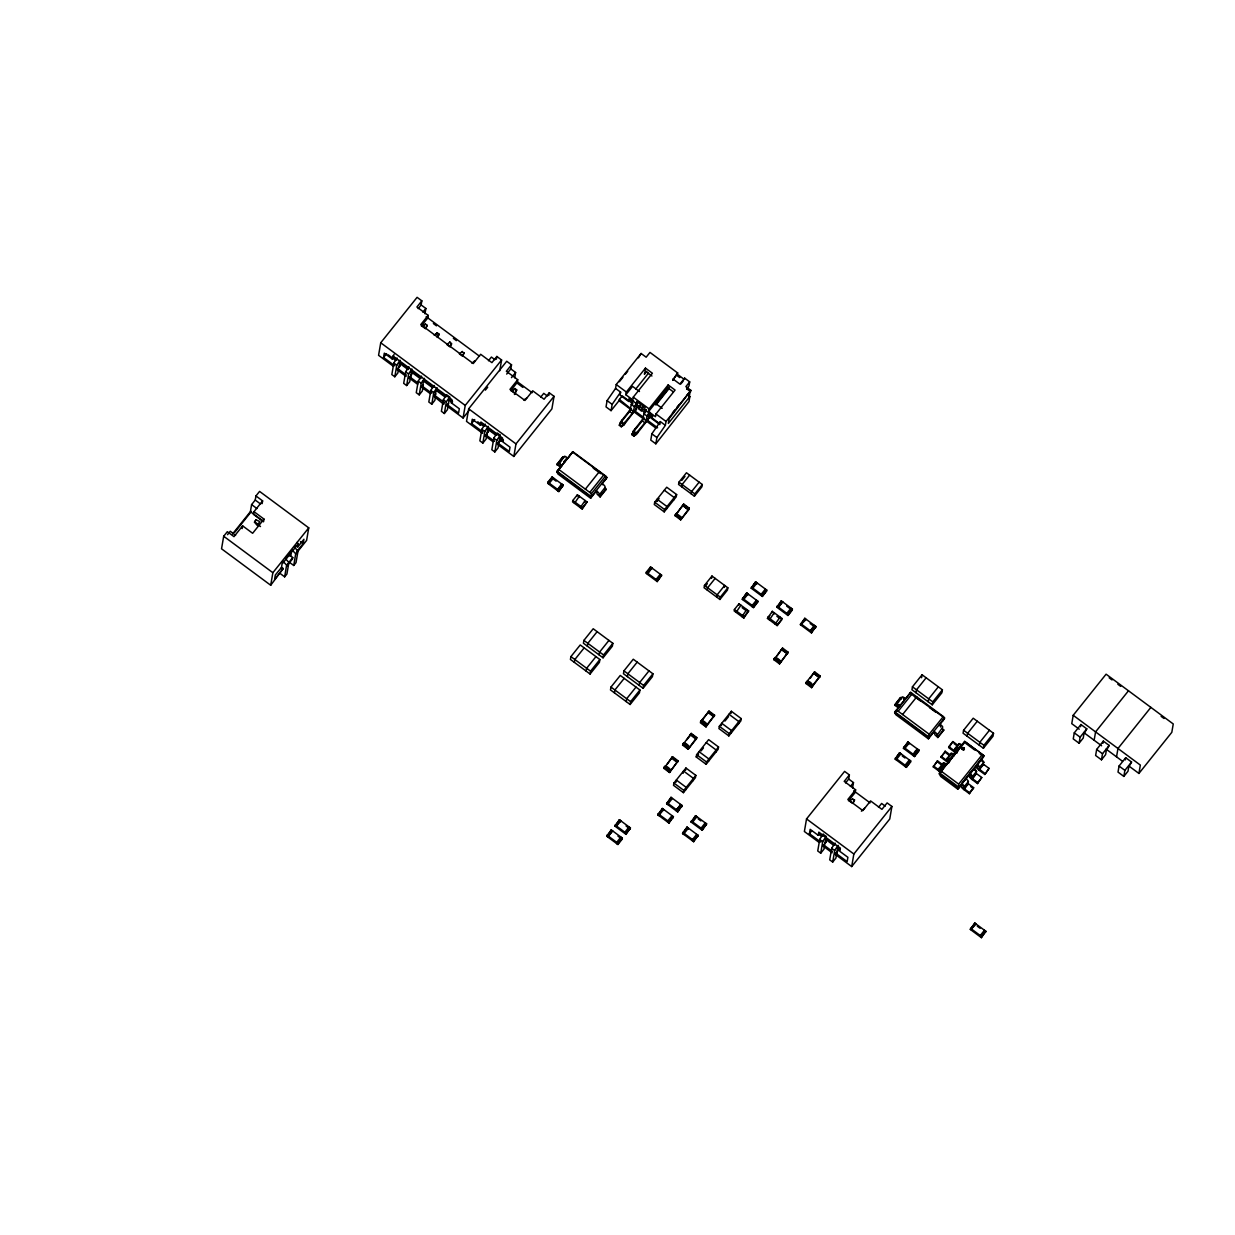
<?xml version="1.0" encoding="UTF-8"?>
<svg xmlns="http://www.w3.org/2000/svg" width="1235" height="1235" viewBox="0 0 1235 1235"><rect width="100%" height="100%" fill="white"/><g stroke="black" fill="none" stroke-linecap="round" stroke-linejoin="round"><path stroke-width="1.5" d="M605.582 475.954L591.426 493.645L590.639 498.245L557.988 474.039L556.892 471.909L572.932 451.748L605.582 475.954L606.802 477.389L604.795 480.569M943.339 716.547L929.183 734.223L928.396 738.823L895.745 714.617L894.649 712.502L910.689 692.341L943.339 716.547L944.559 717.983L942.552 721.147M621.267 426.77L633.123 412.428L634.558 406.346L637.013 402.61L635.654 409.665L623.768 425.087L621.267 426.77L619.368 425.365L620.804 421.598L630.221 409.696L631.317 404.231L633.54 400.665M633.617 411.487L630.467 409.078M677.706 372.985L672.704 380.334L677.706 372.985L649.981 352.423L646.152 357.208L641.104 353.472L616.234 384.533L615.57 388.423L620.618 392.159L620.109 395.123L628.63 401.437L629.171 398.241L636.426 403.613L637.847 401.823L640.687 403.922L638.711 408.909L641.227 410.776L643.219 405.79L642.663 408.986L646.137 411.564L646.461 409.619L644.006 413.354L642.817 419.035L633.416 430.953L631.98 434.72L633.864 436.125L636.38 434.427L647.68 420.039M648.113 419.313L649.61 411.95L647.155 415.686L645.72 421.768L633.864 436.125M961.324 786.68L961.602 784.734L964.35 786.633L964.118 788.656L969.599 792.716L969.413 793.719L963.269 789.119A3.628 0.942 38.7 0 1 961.355 786.865L964.072 788.578L968.132 783.515L968.379 781.385A3.628 0.942 38.7 0 0 966.465 779.131C965.276 776.969 965.261 781.215 966.079 778.837M969.429 776.553L969.784 773.481L973.844 768.417L974.585 769.004A3.628 0.942 38.7 0 1 976.499 771.258L976.237 773.372L972.192 778.451L977.703 782.573L977.533 783.592L971.374 778.976A3.628 0.942 38.7 0 1 969.46 776.722L972.192 778.451L972.439 776.321A3.628 0.942 38.7 0 0 970.525 774.067L969.676 773.403L957.804 789.15L940.699 776.46L939.31 773.82L964.628 741.401L983.878 755.666L981.331 759.757L983.693 756.669L979.262 753.381M979.417 770.455L978.676 769.868A3.628 0.942 38.7 0 1 976.762 767.614L976.978 765.438L979.772 767.383L979.417 770.455L984.835 774.468L989.05 768.386L983.616 764.357L983.477 765.391M296.57 552.956L306.604 540.421L308.75 527.854L259.582 491.406L255.938 495.945L262.607 500.885L253.978 511.676L263.997 519.101L252.635 533.288L242.631 525.863L233.986 536.654L227.317 531.698L223.689 536.252L221.544 548.803L270.712 585.251L283.216 568.563L281.58 567.359L275.312 575.016L274.571 579.354L283.216 568.563M242.168 528.58L242.631 525.863M232.597 533.906L250.396 511.676L251.6 504.59L255.244 500.052L255.938 495.945M253.978 511.676L253.515 514.393L263.534 521.803L263.997 519.101M254.503 522.235L255.985 519.858L259.813 521.525L257.343 525.508L254.503 522.235L255.985 519.858M262.144 503.633L262.607 500.885M270.712 585.251L272.858 572.7L308.75 527.854M281.348 568.717L281.997 564.148L298.361 543.709L296.724 542.505M282.321 563.021L282.645 561.076M280.484 573.75L284.652 576.853L286.613 565.136L283.201 561.493M290.657 555.997L291.398 551.659M291.028 553.295L288.758 556.136L288.99 554.762L292.741 557.541L292.51 558.915L286.829 566.016M289.577 562.404L293.745 565.491L295.705 553.774L292.278 550.131M296.168 545.7L297.805 546.904L298.361 543.709M294.548 547.29L297.99 551.119L296.014 562.651L293.745 565.491M296.724 551.674L303.192 543.585L303.933 539.247L297.805 546.904M418.171 308.657L421.135 304.952L421.83 300.846L417.09 297.326L380.735 342.774L378.574 355.325L393.131 366.116M394.814 365.822L383.56 357.471L384.301 353.133L392.298 359.076L394.058 354.368M392.298 359.076L392.838 355.881L451.871 399.631L451.315 402.826L459.312 408.754L458.571 413.092L447.317 404.756L448.521 403.243M393.502 357.563L396.759 359.972L397.099 358.042L393.872 362.858L391.835 374.575L394.799 376.768L397.886 372.924L398.457 369.558M394.799 376.768L396.836 365.051L400.063 360.234L398.751 367.876M399.986 366.347L400.217 364.973L397.207 369.805L406.099 376.397M399.723 362.179L408.615 368.771L408.939 366.826L405.713 371.642L403.691 383.359L406.655 385.552L409.742 381.708L411.579 370.963L421.181 378.08L421.506 376.135L418.279 380.951L416.257 392.668L419.221 394.876L422.308 391.016L422.879 387.666M406.655 385.552L408.677 373.834L411.903 369.018M417.631 384.286L409.387 378.172L412.073 373.757M424.963 313.783L425.874 308.472L421.135 304.952M425.797 328.525L427.187 325.345L425.411 324.018L423.219 326.627M421.83 300.846L416.905 307.006L428.159 315.357L427.696 318.074L421.351 325.994M419.221 394.876L421.243 383.143L424.469 378.342L421.953 387.497L430.181 393.594M421.953 387.497L423.404 384.61M435.075 335.411L437.252 332.802L439.042 334.129L437.638 337.309M424.145 380.272L433.732 387.389L434.072 385.459L430.845 390.26L428.823 401.992L431.787 404.185L434.859 400.325L435.446 396.975M431.787 404.185L433.809 392.468L437.036 387.651L434.519 396.805L443.782 404.339L444.013 402.981M434.519 396.805L435.955 393.934M451.485 344.117L449.818 342.126L451.485 344.117L450.204 346.618M448.29 404.617L449.602 396.96L446.638 394.768L443.411 399.584L441.389 411.301L444.338 413.509L447.425 409.649L447.996 406.284M444.338 413.509L446.375 401.776L449.602 396.96M447.317 404.756L447.085 406.114L463.079 417.986L468.945 410.653M462.26 352.114L464.159 352.747L462.77 355.942M463.079 417.986L465.225 405.42L501.595 359.987L496.856 356.467L491.916 362.642L480.662 354.291L473.267 363.538L420.764 324.604L428.159 315.357M506.69 374.082L510.811 368.925L511.522 364.819L506.721 361.268L468.667 408.816L466.521 421.382L482.684 433.362M482.916 431.988L471.538 423.559L472.279 419.221L480.369 425.21L481.635 423.636L484.923 426.075M480.369 425.21L480.909 422.015L502.475 438.008L501.935 441.204L510.009 447.193L509.268 451.531L497.89 443.103L500.453 439.907L500.221 441.281M485.262 424.145L481.882 429.132L479.859 440.849L482.854 443.072L486.081 439.042L488.257 426.353L484.876 431.355L482.854 443.072M496.393 359.215L496.856 356.467M492.811 441.574L485.324 436.017L488.473 431.03L488.242 432.389M499.758 370.747L501.595 359.987M498.925 442.886L500.237 435.245L497.242 433.022L493.861 438.008L491.839 449.741L494.834 451.948L498.06 447.919L498.631 444.569M494.834 451.948L496.856 440.231L500.237 435.245M497.89 443.103L497.659 444.461L513.822 456.456L551.891 408.893L554.036 396.342L549.251 392.792L544.079 399.245L532.702 390.8L524.952 400.48L509.978 389.38L517.727 379.701L506.35 371.272L511.522 364.819M514.702 377.786L515.612 372.476L510.811 368.925M512.602 391.202L514.871 388.516L516.662 389.843L514.532 394.428L516.662 389.843M517.727 379.701L517.264 382.418L510.626 390.708M513.822 456.456L515.983 443.89L554.036 396.342M526.727 398.071L523.702 399.955M548.772 395.524L549.251 392.792M547.892 482.19L547.707 483.333L558.822 491.576L563.237 485.17L552.122 476.926L547.892 482.19L559.023 490.449L558.822 491.576M549.096 484.367L548.216 482.576L552.446 477.312L552.292 478.192M549.282 483.225L553.481 478.084M551.921 478.053L552.122 476.926M560.397 465.163L559.563 466.568L557 464.206L562.789 456.965L563.777 457.691M562.789 456.965L556.877 464.9M557.433 490.542L558.498 491.19L563.237 485.17M591.241 497.381L556.892 471.909L561.709 465.888L560.86 464.483A3.196 0.834 38.7 0 0 558.529 463.65L558.22 465.055L557 464.206M558.498 491.19L562.867 485.046L562.712 485.926M566.263 457.876L567.498 458.648L566.649 457.243A3.196 0.834 38.7 0 0 564.318 456.41L559.455 463.48M572.808 500.499L572.561 501.904L582.225 509.067L587.057 501.95L577.393 494.772L572.808 500.499L582.472 507.662L582.225 509.067M574.491 503.34L579.323 496.208L579.107 497.443M577.146 496.177L577.393 494.772M580.296 507.631L585.112 500.515L584.881 501.904M615.57 388.423L607.095 400.634L606.03 406.902L611.063 410.653L619.198 400.495M611.063 410.653L612.143 404.37L620.618 392.159M570.91 656.603L570.431 659.459L590.083 674.017L599.392 662.377L599.886 659.536L580.234 644.963L570.91 656.603L590.562 671.176L590.083 674.017M600.117 496.949L599.207 493.815A3.196 0.834 38.7 0 0 597.153 491.391L596.181 490.665L597.215 494.262L600.117 496.949L605.906 489.708L604.996 486.683A3.196 0.834 38.7 0 0 602.942 484.151L601.97 483.425L602.649 484.722M574.352 662.361L574.846 659.521L584.155 647.881M632.938 403.799L622.239 395.879L619.368 399.461L619.136 400.835L631.116 409.711M619.368 425.365L620.804 421.598L623.968 423.945L623.768 425.087M583.893 640.394L583.414 643.234L603.05 657.807L612.375 646.167L612.853 643.327L593.201 628.754L583.893 640.394L603.544 654.967L603.05 657.807M625.852 394.752L626.33 392.02L645.457 368.107L652.389 373.248L633.262 397.161L632.799 399.893L625.852 394.752L632.552 386.385L639.483 391.526M587.335 646.152L587.829 643.312L597.138 631.672M586.146 671.114L586.64 668.259L595.949 656.619M641.104 353.472L638.48 357.826M634.497 410.684L643.96 417.692L643.728 419.066L634.265 412.042L636.889 407.689M636.426 403.613L636.812 401.329L645.01 407.411L644.608 409.696L651.864 415.068L651.324 418.264L659.83 424.578L660.339 421.598L665.372 425.334L656.896 437.56L655.831 443.828L650.783 440.092L651.848 433.809L660.339 421.598M633.215 432.096L633.416 430.953L636.565 433.284L636.38 434.427L633.215 432.096L631.98 434.72M633.416 432.929L634.852 429.162M644.747 372.229L644.408 374.282L646.8 371.287M645.457 368.107L644.994 370.855L651.926 375.996M599.129 654.89L599.608 652.049L608.932 640.409M655.862 428.051L646.878 421.397L649.502 417.044L647.402 415.485M648.56 411.579L649.023 408.847L668.15 384.934L675.082 390.075L655.955 413.987L655.492 416.72L648.56 411.579L667.687 387.682L668.15 384.934M649.502 417.044L646.878 421.397M610.97 687.077L610.476 689.917L630.128 704.49L639.437 692.85L639.931 690.01L620.279 675.437L610.97 687.077L630.606 701.65L630.128 704.49M614.413 692.835L614.891 689.994L624.215 678.355M665.372 425.334L666.035 421.459L690.905 390.383L685.873 386.648L689.686 381.877L684.653 378.126L679.867 384.1L672.936 378.96M623.937 670.867L623.459 673.708L643.111 688.281L652.42 676.641L652.914 673.785L633.262 659.228L623.937 670.867L643.589 685.425L643.111 688.281M654.689 502.228L654.303 504.528L664.214 511.877L676.224 496.856L676.626 494.556L666.715 487.223L654.689 502.228L664.6 509.576L664.214 511.877M656.758 501.24L657.097 499.233L667.008 506.566L666.607 508.866M627.38 676.626L627.874 673.77L637.183 662.13M646.306 572.222L646.106 573.349L657.236 581.592L661.636 575.201L650.521 566.958L646.306 572.222L657.421 580.465L657.236 581.592M646.476 573.488L650.845 567.344L651.74 568.995L650.521 566.958M647.68 573.38L651.91 567.976L647.68 573.38L646.631 572.608M626.191 701.573L626.685 698.732L635.994 687.092M684.653 378.126L684.406 379.5L677.475 374.359M606.786 836.249L611.202 829.858L622.317 838.102L622.131 839.229L617.917 844.493L606.786 836.249L611.526 830.244M607.311 835.508L608.176 837.284M611.016 830.985L611.202 829.858M689.686 381.877L688.991 385.984L686.598 388.963M614.906 826.122L619.322 819.716L630.437 827.959L626.021 834.366L614.906 826.122L619.646 820.102L620.68 820.874L615.277 826.261M657.051 580.342L656.912 581.222L661.126 575.942L661.281 575.062L657.051 580.342L656.017 579.555L660.231 574.29M639.174 685.363L639.668 682.523L648.977 670.883M689.115 397.485L689.964 392.468M616.466 826.153L620.68 820.874M687.339 394.691L689.856 396.558L688.991 401.576L655.831 443.828M689.856 396.558L668.336 423.435L669.154 418.65L690.905 390.383M673.816 499.851L674.217 497.566L664.306 490.218M619.322 819.716L620.526 821.754M619.646 820.102L616.327 824.934M616.527 843.474L617.593 844.122L622.317 838.102M616.713 842.332L620.927 837.068M678.957 482.159L678.555 484.444L694.41 496.192L701.912 486.806L702.314 484.521L686.459 472.773L678.957 482.159L694.796 493.907L694.41 496.192M617.593 844.122L621.961 837.963L621.807 838.843M617.917 844.493L618.102 843.366L606.987 835.122M675.097 515.736L683.711 504.065L689.284 508.187L689.084 509.314L680.655 519.858L675.097 515.736L683.711 504.065M676.147 514.408L675.375 515.273L675.53 514.393L680.933 519.395L681.72 518.407M676.317 513.405L681.874 517.527L681.087 518.515M681.72 486.791L682.121 484.506L689.639 475.12M625.852 833.1L624.802 832.328L629.047 826.941L630.066 827.836L625.697 833.98L630.437 827.959M626.021 834.366L626.222 833.239L615.092 824.995M682.476 506.504L683.434 504.513L688.991 508.635L688.049 510.503M680.655 519.858L689.284 508.187M629.912 828.716L630.066 827.836M688.204 509.623L682.662 505.377L688.204 509.623L688.991 508.635M691.229 493.846L691.631 491.545L699.134 482.159M663.921 768.386L672.55 756.7L678.108 760.837L669.478 772.508L663.921 768.386L664.986 767.058M664.353 767.043L669.771 772.045L664.353 767.043C665.974 762.844 677.583 777.201 665.156 766.055M657.9 814.838L662.315 808.431L673.43 816.675L669.015 823.081L657.9 814.838L662.639 808.817L658.27 814.961L659.289 815.856M658.27 814.961L658.425 814.081M659.475 814.729L663.704 809.465M662.315 808.431L663.535 810.469M669.478 772.508L678.108 760.837M672.118 758.043L672.272 757.163L677.675 762.165M672.55 756.7L667.085 764.434M666.607 803.707L671.022 797.301L682.137 805.544L677.737 811.951L666.607 803.707L671.346 797.687L666.977 803.831L668.027 804.603M666.977 803.831L667.132 802.951M704.475 585.421L704.073 587.721L719.928 599.469L727.43 590.083L727.832 587.783L711.977 576.035L704.475 585.421L720.314 597.169L719.928 599.469M668.197 803.599L672.396 798.458M670.821 798.443L671.022 797.301M677.042 762.273L671.469 758.151L672.272 757.163M673.909 783.036L673.523 785.337L683.418 792.669L695.444 777.649L695.83 775.364L685.934 768.016L673.909 783.036L683.819 790.385L683.418 792.669M667.626 822.047L668.691 822.695L673.43 816.675M667.826 820.904L672.041 815.64M707.254 590.068L707.64 587.767L715.158 578.381M668.691 822.695L673.06 816.536L672.905 817.416M669.015 823.081L669.216 821.939L658.085 813.695M675.915 782.326L676.317 780.026L686.212 787.374L685.826 789.674M696.571 738.654L688.142 749.197L682.585 745.075L691.214 733.405L696.772 737.527L696.324 738.854M683.017 743.732L688.42 748.734L683.017 743.732C684.746 739.503 696.169 754.091 683.804 742.744M711.592 578.335L711.977 576.035M683.634 743.748L682.585 745.075M671.871 816.644L673.229 817.802M676.348 810.916L677.398 811.565L682.137 805.544M683.14 773.311L683.526 771.026L693.422 778.359L693.036 780.659M677.398 811.565L681.766 805.421L681.627 806.301M688.142 749.197L696.772 737.527M677.737 811.951L677.922 810.824L666.807 802.58M690.766 734.732L691.214 733.405M685.533 770.316L685.934 768.016M680.578 805.529L681.952 806.687M716.763 597.122L717.149 594.822L724.667 585.436L724.312 587.443M695.691 738.962L690.149 734.717L690.921 733.852L696.478 737.974M700.615 721.641L700.415 722.784L705.988 726.906L714.617 715.219L709.044 711.098L700.615 721.641L706.173 725.763L705.988 726.906M701.65 720.453C714.015 731.799 702.591 717.211 700.862 721.441L700.708 722.321L709.044 711.098M682.554 833.471L686.969 827.064L698.084 835.323L693.669 841.714L682.554 833.471L687.293 827.45L682.924 833.61L683.943 834.505M682.924 833.61L683.078 832.73M696.231 756.962L696.617 754.662L708.643 739.641L718.538 746.99L718.152 749.274L706.127 764.295L696.231 756.962L698.624 753.952M684.113 833.501L688.327 828.222M686.969 827.064L688.157 829.241L687.139 828.33M708.612 712.441L708.766 711.561L714.17 716.562M691.121 822.062L695.521 815.656L706.652 823.899L702.236 830.306L691.121 822.062L695.861 816.042L696.926 816.69L692.681 822.078L691.631 821.306L691.492 822.186L694.657 818.234M695.336 816.783L695.521 815.656M695.706 816.922L695.861 816.042M692.279 840.68L693.344 841.328L698.084 835.323M692.48 839.553L696.679 834.412M713.552 716.547L707.979 712.549L708.766 711.561M706.127 764.295L706.528 761.995L718.538 746.99M693.344 841.328L697.713 835.184L697.559 836.064M693.669 841.714L693.869 840.587L682.754 832.344M708.535 761.3L708.921 759L699.025 751.652M734.408 609.503L734.161 610.908L743.825 618.071L748.657 610.939L738.993 603.776L734.408 609.503L744.072 616.666L743.825 618.071M696.525 835.292L697.883 836.45M736.106 612.344L740.923 605.212M738.746 605.181L738.993 603.776M719.326 726.288L718.94 728.573L728.835 735.921L740.861 720.9L741.247 718.616L731.352 711.267L719.326 726.288L729.237 733.621L728.835 735.921M702.067 829.04L701.017 828.268L705.262 822.865L706.281 823.76L701.912 829.92L706.652 823.899M702.236 830.306L702.437 829.164L691.307 820.92M715.744 752.285L716.146 749.985L706.235 742.652M742.281 599.361L746.681 592.954L757.811 601.198L757.611 602.325L753.396 607.605L742.281 599.361L746.681 592.954M721.348 725.578L721.734 723.278L731.629 730.626L731.244 732.926M705.062 824.007L706.127 824.64L706.281 823.76M743.671 600.38L742.791 598.604L747.005 593.34L748.07 593.989L743.856 599.253M741.895 616.635L746.727 609.519L746.511 610.738M747.005 593.34L744.751 596.845M747.901 594.992L746.496 594.081M751.204 588.2L755.604 581.808L766.734 590.052L766.534 591.179L762.319 596.459L751.204 588.2L755.604 581.808M751.559 588.339L755.928 582.194L755.789 583.074M730.95 713.568L731.352 711.267M752.007 606.57L753.072 607.219L757.441 601.059L756.422 600.164L752.192 605.443M756.978 582.966L752.763 588.231L751.714 587.459M753.072 607.219L757.441 601.059M753.396 607.605L757.811 601.198M738.453 723.911L738.854 721.611L728.943 714.262M762.134 595.193L761.995 596.073L766.209 590.793L766.364 589.913L762.134 595.193L761.1 594.421L765.314 589.141M762.319 596.459L766.734 590.052M765.144 590.145L766.534 591.179M767.46 618.442L772.292 611.325L781.956 618.488L781.709 619.893L777.139 625.605L767.46 618.442L769.76 615.586M769.405 619.877L774.221 612.745L773.99 614.15M772.045 612.714L772.292 611.325M776.861 607.234L781.261 600.827L792.391 609.071L792.191 610.213L787.976 615.478L776.861 607.234L781.601 601.213L779.331 604.733M777.232 607.358L777.371 606.478L778.42 607.25L782.666 601.862L778.42 607.25M775.194 624.184L780.026 617.052L779.81 618.272M777.139 625.605L781.956 618.488M781.076 601.97L781.261 600.827M773.944 659.752L782.573 648.082L788.131 652.203L779.501 663.874L773.944 659.752L775.009 658.317M774.376 658.425L779.779 663.427L774.376 658.425C775.997 654.226 787.606 668.583 775.163 657.437M787.806 614.212L792.021 608.948L787.652 615.092L786.788 613.316M781.493 649.533L787.081 653.531L781.493 649.533L782.28 648.545L787.698 653.547M779.501 663.874L788.131 652.203M782.125 649.425L782.28 648.545M787.976 615.478L792.391 609.071M782.573 648.082L777.108 655.8M790.971 608.176L786.757 613.44M800.373 624.678L804.788 618.272L815.903 626.515L811.503 632.922L800.373 624.678L805.112 618.658L804.973 619.538M800.743 624.802L806.162 619.43M804.603 619.399L804.788 618.272M810.284 630.884L814.513 625.481L810.284 630.884L811.179 632.536L815.903 626.515M811.503 632.922L811.688 631.78L800.573 623.536M815.393 627.256L815.548 626.377L811.318 631.656M806.023 683.542C806.27 677.83 815.579 684.73 811.58 687.663L806.023 683.542L807.088 682.106L806.301 683.094M819.916 676.44L819.129 677.428L813.587 673.183L814.359 672.319L819.762 677.32M814.205 673.198L814.359 672.319M811.58 687.663L820.21 675.993L814.637 671.871L810.237 678.277M819.129 677.428L813.587 673.183M845.589 782.913L848.677 779.038L849.387 774.932L844.601 771.381L806.532 818.928L804.386 831.495L819.083 842.393M820.796 842.1L809.419 833.671L810.16 829.333L818.234 835.323L819.5 833.749L822.803 836.188L823.128 834.242L826.122 836.466L824.81 844.122M818.234 835.323L818.79 832.128L840.34 848.121L839.8 851.316L847.889 857.306L847.148 861.644L835.771 853.2L838.318 850.02L835.524 854.574L851.702 866.569L889.756 819.006L891.902 806.455L887.116 802.904L881.944 809.357L870.567 800.913L862.833 810.592L847.858 799.493L855.608 789.813L844.215 781.385L849.387 774.932M823.128 834.242L819.762 839.244L817.74 850.961L820.719 853.184L823.961 849.155L824.532 845.79M820.719 853.184L822.757 841.467L826.122 836.466M826.107 842.502L826.338 841.143L823.205 846.129L832.189 852.798M825.798 838.411L834.767 845.064L835.107 843.134L831.742 848.121L829.704 859.853L832.699 862.061L835.925 858.032L838.102 845.357L834.736 850.344L832.699 862.061M835.524 854.574L835.771 853.2M852.567 787.899L853.478 782.589L848.677 779.038M852.629 799.307L854.543 799.956L853.076 803.244M855.608 789.813L855.129 792.53L848.491 800.82M851.702 866.569L853.848 854.003L891.902 806.455M861.382 811.194L864.593 808.184M898.154 705.756L897.32 707.146L894.758 704.784L900.547 697.543L901.782 698.392M894.758 704.784L895.946 705.633L896.286 704.228A3.196 0.834 38.7 0 1 898.617 705.062L899.466 706.466L898.216 705.694M894.634 705.478L900.547 697.543M903.758 699.674L903.943 698.516M895.174 759.124L899.589 752.717L910.704 760.976L910.519 762.103L906.305 767.367L895.174 759.124L899.589 752.717M896.564 760.158L895.699 758.383L899.914 753.103L900.979 753.751L896.764 759.031M899.914 753.103L896.61 757.935M910.087 693.206L944.559 717.983L929.121 737.28L894.758 711.808L896.533 710.017L929.183 734.223M912.449 686.814L911.955 689.747L932.255 704.814L941.888 692.789L942.398 689.84L922.082 674.773L912.449 686.814L932.765 701.866L932.255 704.814M903.418 748.317L907.833 741.911L918.948 750.154L918.763 751.281L914.533 756.561L903.418 748.317L908.157 742.297L909.207 743.069L905.008 748.209M904.838 749.213L903.943 747.561M916.015 692.773L916.509 689.825L926.142 677.783M907.632 743.038L907.833 741.911M908.157 742.297L909.022 744.072M904.915 766.348L905.981 766.981L910.349 760.837L909.315 759.942L905.101 765.206M905.981 766.981L910.349 760.837M906.305 767.367L910.704 760.976M921.572 677.722L922.082 674.773M913.144 755.527L914.209 756.175L918.948 750.154M914.209 756.175L918.578 750.015C916.077 746.187 908.636 763.215 917.543 749.244M914.533 756.561L914.734 755.419L903.619 747.175M918.439 750.895L918.578 750.015M928.195 701.804L928.705 698.856L938.338 686.83M937.874 737.527L936.964 734.501A3.196 0.834 38.7 0 0 934.91 731.969L933.938 731.244L934.972 734.856L937.874 737.527L943.663 730.302L942.552 728.619M946.319 765.283L945.624 763.678A3.628 0.942 38.7 0 0 943.463 762.906L939.326 768.077L942.043 770.239L941.579 772.215A3.628 0.942 38.7 0 1 939.418 771.443L933.259 766.904L937.473 760.837L942.922 764.866L939.85 768.649M940.653 727.029L939.727 724.003L940.699 724.729A3.196 0.834 38.7 0 1 942.753 727.153L936.763 735.705M933.259 766.904L937.473 760.837M938.662 770.918L938.832 769.914L933.428 765.901M946.365 761.285L940.962 757.271L945.176 751.204L950.595 755.218L946.55 760.281L947.121 761.81A3.628 0.942 38.7 0 0 948.959 762.628M945.176 751.204L945.007 752.208L949.067 755.218M941.657 772.107L938.955 769.945L939.326 768.077A3.628 0.942 38.7 0 1 941.564 768.741L942.259 770.347L941.965 769.019L946.01 763.956L946.211 765.206L943.386 763.014M958.298 745.585L952.895 741.571L948.835 746.635L948.665 747.654L954.825 752.177A3.628 0.942 38.7 0 0 956.662 752.995M946.211 765.206L946.38 764.203M952.895 741.571L949.669 746.388M946.334 765.036L949.854 760.652L949.267 759.124A3.628 0.942 38.7 0 0 947.106 758.352L951.166 753.273A3.628 0.942 38.7 0 1 953.327 754.06L954.022 755.65M954.192 754.647L949.962 760.729L947.029 758.444L946.658 760.328L949.36 762.474M954.068 751.667L957.295 746.851M957.418 751.189L953.914 755.573L954.084 754.57M957.665 751.096L956.971 749.491A3.628 0.942 38.7 0 0 954.809 748.719L954.362 750.695L957.079 752.856L957.372 749.769L961.417 744.69L961.617 745.955M963.578 730.255L963.068 733.189L983.384 748.256L993.017 736.23L993.511 733.281L973.211 718.214L963.578 730.255L983.894 745.307L983.384 748.256M964.458 742.405L964.628 741.401L983.878 755.666L957.804 789.15M967.129 736.214L967.638 733.266L977.271 721.225M962.034 783.901C961.216 786.093 961.278 782.125 962.42 784.21A3.628 0.942 38.7 0 1 964.334 786.463L968.41 781.57M964.01 789.705L968.24 783.638L973.643 787.652L969.413 793.719M965.554 779.547L965.724 778.544L961.679 783.607M968.24 783.638L968.055 784.642L968.209 783.607M972.115 779.578L976.345 773.496L981.763 777.51L977.533 783.592M979.324 745.245L979.818 742.297L989.451 730.271M984.835 774.468L989.05 768.386M970.309 929.43L974.708 923.024L985.839 931.267L981.424 937.674L970.309 929.43L975.033 923.409L976.082 924.181L970.679 929.554L973.828 925.602M974.523 924.15L974.708 923.024M974.894 924.289L975.033 923.409M985.839 931.267L981.099 937.288L980.22 935.497M981.424 937.674L981.609 936.531L970.494 928.288M984.249 931.36L985.638 932.394M985.314 932.008L984.449 930.233L980.204 935.636M1129.963 766.812L1138.917 773.45L1171.814 732.324L1173.25 723.972L1106.097 674.187L1073.2 715.297L1071.764 723.664L1079.236 729.19M1074.28 732.849L1073.246 738.9L1079.081 743.223L1083.234 738.051L1083.882 734.177L1086.785 728.851L1080.934 724.528L1074.28 732.849L1080.116 737.171L1079.081 743.223M1080.563 726.705L1080.934 724.528M1094.148 740.259L1095.584 731.892L1128.481 690.782M1096.665 749.444L1095.63 755.496L1101.466 759.818L1105.603 754.647L1106.267 750.772L1109.169 745.446L1103.318 741.123L1096.665 749.444L1102.5 753.767L1101.466 759.818M1102.948 743.3L1103.318 741.123M1116.533 756.854L1117.968 748.487L1150.866 707.377M1119.049 766.04L1118.015 772.091L1123.85 776.414L1127.987 771.242L1128.651 767.367L1131.553 762.041L1125.703 757.719L1119.049 766.04L1124.884 770.362L1123.85 776.414M1125.332 759.895L1125.703 757.719M1138.917 773.45L1140.337 765.082L1073.2 715.297M950.718 755.264L951.089 753.381L953.791 755.542M958.422 745.631L958.869 743.655A3.628 0.942 38.7 0 1 961.031 744.427L961.895 745.029L957.727 750.015M961.803 748.703L962.343 747.669M964.381 749.398L963.979 747.684L962.605 747.7M598.975 495.189L604.795 487.871M622.239 419.807L620.927 422.895L622.81 424.3L625.389 422.154M620.804 423.574L622.054 420.95M427.187 325.345L425.349 328.633L422.385 326.441L425.411 324.018M437.205 337.417L439.042 334.129M451.593 343.438L449.756 346.742L446.808 344.534L449.818 342.126M464.159 352.747L462.322 356.05L459.358 353.858L462.384 351.435M854.543 799.956L852.598 803.398L849.603 801.175L852.737 798.628M962.096 747.901L961.803 749.043M964.195 749.676L964.195 748.117L962.945 747.607M631.394 409.14L619.368 399.461M644.006 418.495L643.404 419.329M973.767 769.544L976.53 771.427L972.47 776.506L969.66 774.53L976.623 765.638M980.961 760.297L981.501 759.571L976.962 765.407M979.062 770.161L983.816 762.319A3.628 0.942 38.7 0 0 981.887 759.88L981.038 759.216M630.498 410.39L620.618 422.74M227.533 534.678L230.25 531.266L235.592 535.234M234.696 532.362L251.446 511.429M383.56 357.471L386.617 353.658M422.91 312.177L425.874 308.472M409.387 378.172L410.607 376.675M285.733 558.76L290.271 553.079M286.628 565.306L292.741 557.541M295.705 553.959L297.99 551.119M284.652 576.853L286.921 574.013L288.897 562.465L285.47 558.652M451.315 402.826L452.519 401.329L449.262 398.905M488.458 360.759L491.406 357.069L494.973 359.694M485.37 390.137L487.717 387.203M471.538 423.559L474.749 419.56M511.475 377.648L515.612 372.476M485.324 436.017L486.945 434.01M501.935 441.204L503.185 439.629L499.897 437.175M540.652 397.222L543.755 393.348L547.352 396.018M619.352 381.723L622.934 377.246M625.327 374.251L627.72 371.272M564.071 461.504L566 459.08M567.498 458.648L572.453 451.933L606.802 477.389L591.364 496.686L557 471.214L572.932 451.748M635.747 389.056L648.483 373.14M628.63 401.437L630.051 399.646L632.366 401.36M634.265 412.042L636.658 409.063M641.227 410.776L642.663 408.986M585.359 489.137L599.5 471.461M634.651 430.305L642.787 420.147M656.078 403.891L669.216 387.466M655.878 405.034L669.03 388.593M589.774 492.41L603.93 474.734M651.324 418.264L652.759 416.473L649.286 413.895M680.825 383.977L683.217 380.998M582.472 507.662L587.057 501.95M590.639 498.245L596.536 490.882M601.862 484.12L606.678 478.084M600.225 496.254L606.014 489.029M672.442 412.922L674.711 410.097M676.965 407.272L679.235 404.447M656.711 501.534L659.104 498.523M681.782 480.43L684.993 476.401M664.6 509.576L676.626 494.556M694.796 493.907L702.314 484.521M657.421 580.465L661.636 575.201M590.562 671.176L599.886 659.536M603.544 654.967L612.853 643.327M705.154 586.378L707.3 583.692M630.606 701.65L639.931 690.01M643.589 685.425L652.914 673.785M720.314 597.169L727.832 587.783M744.072 616.666L748.657 610.939M686.799 739.796L691.013 734.532M706.173 725.763L714.617 715.219M701.032 750.942L703.441 747.947M724.945 721.07L728.557 716.562M683.819 790.385L695.83 775.364M729.237 733.621L741.247 718.616M814.637 671.871L806.208 682.415L811.765 686.537L820.21 675.993M896.054 705.509L902.075 697.003A3.196 0.834 38.7 0 1 904.406 697.821L905.255 699.226L904.02 698.47M897.968 706.899L899.898 704.49M910.689 692.341L894.649 712.502L928.998 737.974M898.185 711.236L912.341 693.561M902.6 714.525L916.756 696.833M809.419 833.671L811.549 831.001M850.375 786.463L853.478 782.589M932.765 701.866L942.398 689.84M903.788 748.441L906.953 744.489M928.396 738.823L934.293 731.46M939.001 725.578L944.435 718.677M878.517 807.335L881.62 803.46L885.217 806.115M937.982 736.847L943.772 729.607M940.962 757.271L944.003 753.473M958.792 743.748L954.732 748.827L957.557 751.019M940.977 767.414L943 764.882M954.362 750.695L957.403 746.897M946.489 764.28L942.32 769.266M942.83 769.42L939.31 773.82L958.561 788.084L962.142 783.607M982.196 754.724L958.669 784.117L958.73 787.081L939.48 772.817L965.075 742.034M983.894 745.307L993.511 733.281M981.146 759.293C980.173 761.625 974.724 766.024 977.827 764.944A3.628 0.942 38.7 0 1 979.741 767.197L983.816 762.319L981.069 760.42M965.739 779.115L970.525 773.125M974.122 768.633L976.514 765.654M976.731 767.429L979.494 769.328L983.647 764.372L982.736 764.789M969.599 792.716L973.643 787.652M977.703 782.573L981.763 777.51M1080.116 737.171L1086.785 728.851M1102.5 753.767L1109.169 745.446M981.254 936.408L985.468 931.128M1124.884 770.362L1131.553 762.041M472.758 363.352L474.95 360.743L471.924 363.167M635.423 433.639L638.001 431.494M514.871 388.516L511.722 391.063L514.717 393.286M434.241 335.225L437.252 332.802M622.702 424.979L625.203 423.281M635.299 434.334L637.816 432.636M560.428 465.132L561.709 465.888M963.686 749.892L961.833 748.842M963.346 749.969L961.926 749.182M563.808 461.674L564.611 462.26M949.823 760.621L949.669 759.386L953.713 754.323L953.914 755.573M938.832 769.914L939.032 771.165M1109.153 677.814L1112.04 679.96M1117.814 684.236L1120.685 686.367M1161.132 716.362L1164.018 718.492M676.826 375.425L679.759 377.601M686.892 388.948L690.674 391.757M667.687 387.682L673.229 391.788M655.245 403.212L662.176 408.353M616.234 384.533L626.33 392.02M633.262 397.161L649.023 408.847M655.955 413.987L666.035 421.459M1083.712 732.509L1101.605 745.786M1106.081 749.105L1122.507 761.269M639.251 405.713L641.783 407.581M636.673 404.555L640.147 407.118M635.994 406.068L645.149 412.861M648.205 415.13L658.903 423.065M631.27 404.401L634.419 406.732M643.883 413.756L647.032 416.087M647.109 420.023L657.591 427.804M643.08 418.433L646.229 420.764M629.171 411.147L632.335 413.478M641.783 420.487L644.932 422.833M607.095 400.634L612.143 404.37M651.848 433.809L656.896 437.56M619.491 424.686L621.375 426.09M632.088 434.041L633.987 435.43M517.357 381.754L532.177 392.73M683.526 505.192L686.305 507.261M516.786 382.865L522.899 387.404M426.183 316.685L479.535 356.236M433.392 323.555L436.464 325.839M453.353 338.375L456.425 340.644M514.748 389.195L516.554 390.522M437.144 333.496L438.919 334.808M675.283 514.594L680.84 518.715M914.564 696.525L920.538 700.955M929.507 707.593L935.482 712.024M755.419 582.935L756.808 583.97M786.633 606.092L789.412 608.145M790.832 609.056L792.191 610.213M810.16 623.521L812.939 625.589M814.344 626.485L815.717 627.642M965.94 743.501L974.816 750.093M593.232 468.127L600.704 473.653M751.389 587.073L762.504 595.316M777.047 606.107L788.177 614.351M900.423 698.238L901.365 698.948M942.722 729.607L943.663 730.302M954.068 743.578L956.785 745.6M776.877 616.296L779.779 618.457M605.906 489.708L604.641 488.767M756.237 601.167L757.611 602.325M948.835 746.635L954.269 750.679L954.439 751.914M979.54 769.405L985.005 773.465M602.062 492.626L603.004 493.336M742.467 598.219L753.582 606.462M767.707 617.052L777.371 624.215M558.776 469.439L591.426 493.645M742.127 607.682L745.029 609.843M941.132 756.268L946.566 760.297L946.736 761.547M380.735 342.774L465.225 405.42M468.667 408.816L515.983 443.89M436.696 389.596L446.298 396.713M487.918 428.298L496.902 434.967M937.303 761.841L941.363 764.851M970.772 786.649L973.473 788.656M388.145 354.785L395.802 360.466M398.859 362.735L408.044 369.543M411.116 371.812L420.301 378.636M423.358 380.905L432.543 387.713M435.6 389.982L444.785 396.79M449.386 400.202L452.442 402.471M477.76 421.799L483.796 426.276M486.822 428.514L495.868 435.229M498.894 437.468L503.417 440.818M553.311 479.087L556.09 481.156M393.811 363.028L396.775 365.236M405.667 371.828L408.631 374.02M418.233 381.136L421.197 383.329M430.799 390.445L433.747 392.653M443.35 399.769L446.314 401.962M481.835 429.317L484.83 431.54M493.815 438.193L496.81 440.416M409.634 376.814L417.862 382.912M422.185 386.123L431.787 393.239M434.751 395.432L444.353 402.548M941.564 771.427L958.669 784.117M397.438 368.447L406.33 375.023M485.571 434.658L494.556 441.312M807.242 681.211L812.8 685.332M806.455 682.199L812.012 686.32M774.129 658.625L779.686 662.747M661.126 575.942L660.077 575.17L661.451 576.328M902.183 755.913L904.962 757.981M909.145 760.945L910.519 762.103M895.375 757.997L906.49 766.24M853.74 790.77L870.042 802.843M708.859 712.24L714.417 716.362M977.302 926.219L980.081 928.272M700.862 721.441L706.266 726.442L702.097 723.355M806.532 818.928L853.848 854.003M837.762 847.287L839.97 848.924M818.651 834.15L821.661 836.388M824.687 838.627L833.749 845.342M836.759 847.58L839.785 849.819M819.7 839.429L822.695 841.653M831.68 848.306L834.675 850.529M823.436 844.771L832.421 851.424M682.77 743.933L688.327 748.055M696.617 754.662L706.528 761.995M664.121 767.244L669.679 771.366M698.115 818.851L700.893 820.904M255.244 500.052L260.57 504.004M251.6 504.59L256.942 508.558M300.445 541.548L303.192 543.585M250.396 511.676L262.669 520.769M260.492 526.558L254.626 521.556M626.068 825.999L630.236 829.102M223.689 536.252L272.858 572.7M617.963 836.141L620.742 838.195M557.633 489.415L561.848 484.135L557.633 489.415M608.376 836.157L612.591 830.877L608.376 836.157M676.533 809.789L680.747 804.51L676.533 809.789"/></g></svg>
